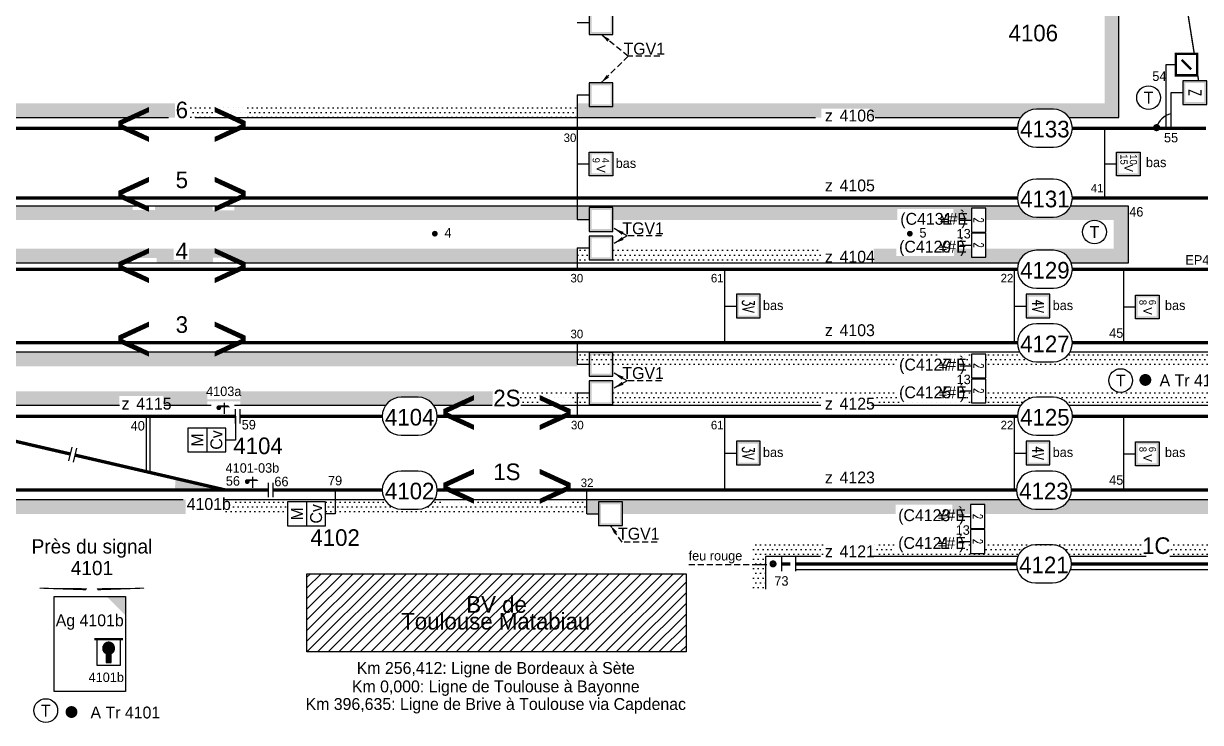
# Model space of a CAD drawing. Header units: metres. Extents: x 0 to 4410, y 0 to 594.
# Drawn here: x 2372.8 to 2620.6, y 202.6 to 349.7 of the extents above; entities that cross this region are included whole.
import ezdxf
from ezdxf.enums import TextEntityAlignment as Align

# ---------------------------------------------------------------- set-up
doc = ezdxf.new("R2010")
doc.units = ezdxf.units.M
for name, pattern in [('AXES', [36, 18, -6, 6, -6]), ('CACHE', [9.524999999999999, 6.35, -3.175]), ('CONTINU', [5000, 5000, 0])]:
    doc.linetypes.add(name, pattern=pattern)
for name, color, linetype in [('HACHURES', 7, 'Continuous'), ('PRI ES', 7, 'Continuous'), ('PT', 7, 'Continuous'), ('voies', 7, 'Continuous')]:
    doc.layers.add(name, color=color, linetype=linetype)
doc.layers.add('Pk invisible', color=250, linetype='Continuous', plot=False)
doc.styles.add('es_norme', font='es_isocp.shx')
doc.styles.add('ISO8C1', font='es_isocp.shx')
doc.styles.add('SIMPLEX', font='simplex', dxfattribs={"width": 0.7})
pattern_1 = [(0, (-630, 0), (0.5, 1), [0, -1])]

# ---------------------------------------------------------------- blocks, each defined once
blk = doc.blocks.new('PTEAG')
blk.add_line((0, 1.5), (0, -1.5))
blk = doc.blocks.new('HM')
at = {"const_width": 0.6}
blk.add_lwpolyline([(-0.3000000000001819, 0, 1), (0.3000000000001819, 0, 1)], format="xyb", close=True, dxfattribs=at)
at = {"color": 7, "linetype": 'Continuous', "style": 'es_norme', "flags": 1}
blk.add_attdef('KI', (2.006654581030034, 1.769406652388057), '', height=2, dxfattribs=at)
at = {"linetype": 'Continuous', "style": 'es_norme'}
blk.add_attdef('HM', (2.022979787304394, -0.8097073877160028), '', height=2, dxfattribs=at)
blk = doc.blocks.new('TEL')
blk.add_circle((0, 0), 2.5)
at = {"linetype": 'Continuous', "style": 'ISO8C1'}
blk.add_attdef('TEXTEG', text='', height=2.5, dxfattribs=at).set_placement((-4, -1), align=Align.RIGHT)
at = {"style": 'ISO8C1'}
blk.add_attdef('OO', text='', height=2.5, dxfattribs=at).set_placement((0, 0), align=Align.MIDDLE)
at = {"linetype": 'Continuous', "style": 'ISO8C1'}
blk.add_attdef('TEXTED', (4, -1), '', height=2.5, dxfattribs=at)
blk = doc.blocks.new('nzone')
at = {"style": 'es_norme'}
blk.add_text('z', height=2.5, dxfattribs=at).set_placement((-1.782768162918515, 1.405600679660125))
blk.add_attdef('ZONE', (1.305260423668528, 1.405600679660125), '', height=2.5, dxfattribs=at)
blk = doc.blocks.new('no_voie')
at = {"layer": 'PT', "linetype": 'Continuous', "style": 'es_norme'}
blk.add_attdef('V', text='', height=3.5, dxfattribs=at).set_placement((0, 2.088101962192042), align=Align.CENTER)
blk.add_attdef('<', text='', height=10, dxfattribs=at).set_placement((-6.25, 0.9999999999990621), align=Align.MIDDLE_RIGHT)
blk.add_attdef('>', text='', height=10, dxfattribs=at).set_placement((6.25, 0.9999999999990621), align=Align.MIDDLE_LEFT)
blk = doc.blocks.new('TCR')
at = {"linetype": 'Continuous'}
for p, q in [((2.5, 7.5), (-2.5, 7.5)), ((-2.5, 7.5), (-2.5, 2.5)), ((2.5, 2.5), (2.5, 7.5)), ((-2.5, 2.5), (0, 2.5)), ((0, 0), (0, 2.5)), ((0, 2.5), (2.5, 2.5))]:
    blk.add_line(p, q, dxfattribs=at)
for points in [[(-2.5, 7.5), (2.5, 7.5), (-2, 7), (2, 7)], [(-2.5, 2.5), (-2.5, 7.5), (-2, 3), (-2, 7)], [(2.5, 7.5), (2.5, 2.5), (2, 7), (2, 3)], [(2.5, 2.5), (-2.5, 2.5), (2, 3), (-2, 3)]]:
    blk.add_solid(points, dxfattribs=at)
at = {"linetype": 'Continuous', "style": 'SIMPLEX', "width": 0.7}
blk.add_attdef('OO', text='', height=2.5, dxfattribs=at).set_placement((0, 5), align=Align.MIDDLE)
blk = doc.blocks.new('FLSIG-DR')
at = {"linetype": 'Continuous'}
blk.add_lwpolyline([(2.124101845155565, -2.124101845155451, 0, 0.8, 0), (1.386595461451634, -1.386595461451236, 0, 0, 0), (0, -5.684341886080801e-14, 0, 0, 0)], format="xyseb", dxfattribs=at)
blk = doc.blocks.new('ID')
at = {"linetype": 'Continuous'}
for p, q in [((-2.5, 5.5), (-2.5, 2.5)), ((2.5, 5.5), (-2.5, 5.5)), ((2.5, 2.5), (2.5, 5.5)), ((-2.5, 2.5), (0, 2.5)), ((0, 2.5), (2.5, 2.5)), ((0, 0), (0, 2.5))]:
    blk.add_line(p, q, dxfattribs=at)
at = {"linetype": 'Continuous', "style": 'SIMPLEX', "width": 0.7}
blk.add_attdef('O', text='', height=2, dxfattribs=at).set_placement((0, 4), align=Align.MIDDLE)
blk = doc.blocks.new('tecs')
at = {"linetype": 'CONTINU'}
blk.add_line((0, 0), (2, 0), dxfattribs=at)
at = {"linetype": 'CONTINU', "const_width": 0.5}
blk.add_lwpolyline([(2, 2.25), (6.5, 2.25), (6.5, -2.25), (2, -2.25)], close=True, dxfattribs=at)
blk.add_lwpolyline([(3.25, 1), (5.25, -1)], dxfattribs=at)
blk = doc.blocks.new('PDI_')
at = {"linetype": 'AXES'}
blk.add_line((0, 2.807308924735025), (0, 0.5), dxfattribs=at)
at = {"const_width": 0.5}
blk.add_lwpolyline([(-1.361884666084961, 1.783108162079088, 1), (-0.8618846660849613, 1.783108162079088, 1)], format="xyb", close=True, dxfattribs=at)
blk.add_solid([(-1.111884666084961, 2.283108162079088), (0.8881153339150387, 2.283108162079088), (-0.6219867175271929, 1.883108162079225), (1.28811533391513, 1.883108162079225)])
at = {"style": 'ISO8C1'}
blk.add_attdef('XX', text='', height=2, dxfattribs=at).set_placement((-0.06640585899242524, 4.248807981376359), align=Align.CENTER)
blk.add_attdef('TYPE', text='', height=2.5, dxfattribs=at).set_placement((-3.461405513273235, 1.110614007873295), align=Align.RIGHT)
blk = doc.blocks.new('cap1c')
at = {"linetype": 'CONTINU'}
for p, q in [((-6, 11), (-6, 5.5)), ((-1, 5.5), (-1, 11)), ((-6, 5.5), (-1, 5.5))]:
    blk.add_line(p, q, dxfattribs=at)
at = {"linetype": 'CONTINU', "const_width": 0.5}
blk.add_lwpolyline([(-0.5, 11), (-6.5, 11)], dxfattribs=at)
blk = doc.blocks.new('CLEP')
for points in [[(-1.10760770533264, 0.6394776068301553), (1.107607705332612, 0.6394776068303827), (-1.278955213660566, 0), (1.278955213660566, 0)], [(-1.278955213660566, 0), (1.278955213660566, 0), (-1.10760770533264, -0.6394776068301553), (1.107607705332612, -0.639477606830269)], [(-0.6394776068302406, 1.107607705332612), (0.6394776068303827, 1.107607705332612), (-1.10760770533264, 0.6394776068301553), (1.107607705332612, 0.6394776068303827)], [(0, 1.278955213660538), (0, 1.278955213660538), (-0.6394776068302406, 1.107607705332612), (0.6394776068303827, 1.107607705332612)], [(-1.10760770533264, -0.6394776068301553), (1.107607705332612, -0.639477606830269), (-0.6394776068302974, -1.107607705332612), (0.6394776068303258, -1.107607705332612)], [(-0.6394776068302974, -1.107607705332612), (0.6394776068303258, -1.107607705332612), (-0.4999999999999716, -1.144980617444844), (0.5, -1.144980617445185)], [(-0.4999999999999716, -1.144980617444844), (0.5, -1.144980617445185), (-0.4999999999999716, -3.003422767332381), (0.5000000000000284, -3.003422767332495)]]:
    blk.add_solid(points)

msp = doc.modelspace()

# ---------------------------------------------------------------- hatches: boundary and pattern name
at = {"linetype": 'Continuous'}
h = msp.add_hatch(dxfattribs=at)
h.set_pattern_fill('ANSI31', color=256, scale=0.5, style=0)
h.set_pattern_definition([(45, (-1034.663315197544, -34.77833530475044), (-1.122532015133644, 1.122532015133644), [])])
h.paths.add_polyline_path([(2512.322775148284, 233.9224748395721), (2432.490716818188, 233.9224748395721), (2432.490716818189, 217.4391121903732), (2512.322775148284, 217.4391121903739)])
h.paths.add_polyline_path([(2453.991735576143, 221.3932157779461), (2490.468287027882, 221.3932157779461), (2490.468287027882, 226.3216201331613), (2453.991735576143, 226.3216201331613)], flags=24)
h.paths.add_polyline_path([(2466.337532757367, 224.9240514933076), (2478.300959209105, 224.9240514933076), (2478.300959209105, 229.8393308485228), (2466.337532757367, 229.8393308485228)], flags=24)
at = {"layer": 'HACHURES'}
h = msp.add_hatch(dxfattribs=at)
h.set_pattern_fill('SABLE', color=256, scale=0.5, style=0)
h.set_pattern_definition(pattern_1)
edge = h.paths.add_edge_path()
edge.add_line((2540.748126878256, 331.8111292828253), (2551.121910013235, 331.8111292828253))
edge.add_line((2551.121910013235, 331.8111292828253), (2551.121910013235, 329.9518779920466))
edge.add_line((2551.121910013235, 329.9518779920466), (2582.737678476076, 329.9518779920466))
edge.add_arc((2586.050827457241, 327.7106631811443), 3.999999999999846, 90, 145.9231965888956, ccw=False)
edge.add_line((2586.050827457241, 331.7106631811442), (2589.630350614544, 331.7106631811442))
edge.add_arc((2589.630350614544, 327.7106631811443), 3.999999999999886, 34.07680341110438, 90, ccw=False)
edge.add_line((2592.943499595708, 329.9518779920466), (2603.429111989225, 329.9518779920466))
edge.add_line((2603.429111989225, 329.9518779920466), (2603.429111989225, 353.9877908010772))
edge.add_arc((2601.973131138971, 353.9784116589449), 1.456011059235103, 0.3690830318698613, 105.9659801378575)
edge.add_line((2601.572631200351, 355.3782573660786), (2588.200383137506, 355.3782573660786))
edge.add_line((2588.200383137506, 355.3782573660786), (2588.200383137506, 352.7470740146176))
edge.add_line((2588.200383137506, 352.7470740146176), (2585.406745983199, 352.7470740146176))
edge.add_line((2585.406745983199, 352.7470740146176), (2583.406745983199, 352.7470740146176))
edge.add_line((2583.406745983199, 352.7470740146176), (2583.406745983199, 352.3782573660786))
edge.add_line((2583.406745983199, 352.3782573660786), (2600.429111989225, 352.3782573660786))
edge.add_line((2600.429111989225, 352.3782573660786), (2600.429111989225, 332.9518779920466))
edge.add_line((2600.429111989225, 332.9518779920466), (2496.89843311982, 332.9518779920466))
edge.add_line((2496.89843311982, 332.9518779920466), (2496.89843311982, 332.2509965396378))
edge.add_line((2496.89843311982, 332.2509965396378), (2491.89843311982, 332.2509965396378))
edge.add_line((2491.89843311982, 332.2509965396378), (2491.89843311982, 332.9518779920466))
edge.add_line((2491.89843311982, 332.9518779920466), (2489.39843311982, 332.9518779920466))
edge.add_line((2489.39843311982, 332.9518779920466), (2489.39843311982, 329.9518779920466))
edge.add_line((2489.39843311982, 329.9518779920466), (2540.748126878256, 329.9518779920466))
edge.add_line((2540.748126878256, 329.9518779920466), (2540.748126878256, 331.8111292828253))
h = msp.add_hatch(dxfattribs=at)
h.set_pattern_fill('SABLE', color=256, scale=0.5, style=0)
h.set_pattern_definition(pattern_1)
h.paths.add_polyline_path([(2404.688917878702, 332.9518779920466), (2291.398256980061, 332.9518779920466), (2291.398256980061, 329.9518779920466), (2404.688917878702, 329.9518779920466)])
h = msp.add_hatch(dxfattribs=at)
h.set_pattern_fill('SABLE', color=256, scale=0.5, style=0)
h.set_pattern_definition(pattern_1)
h.paths.add_polyline_path([(2489.39843311982, 332.9518779920466), (2407.598106524463, 332.9518779920466), (2407.598106524463, 329.9518779920466), (2489.39843311982, 329.9518779920466)])
h = msp.add_hatch(dxfattribs=at)
h.set_pattern_fill('SABLE', color=256, scale=0.5, style=0)
h.set_pattern_definition(pattern_1)
h.paths.add_polyline_path([(2489.39843311982, 311.367457285601), (2417.171059947352, 311.367457285601), (2417.171059947352, 310.4207088011008), (2412.652009335288, 310.4207088011008), (2412.652009335288, 311.367457285601), (2400.463031745205, 311.367457285601), (2400.463031745205, 310.5035813252971), (2395.778157759289, 310.5035813252971), (2395.778157759289, 311.367457285601), (2291.398256980061, 311.367457285601), (2291.398256980061, 308.367457285601), (2489.39843311982, 308.367457285601)])
h = msp.add_hatch(dxfattribs=at)
h.set_pattern_fill('SABLE', color=256, scale=0.5, style=0)
h.set_pattern_definition(pattern_1)
h.paths.add_polyline_path([(2605.343987043756, 311.367457285601), (2593.282035744132, 311.367457285601, -0.2957969482415124), (2589.630350614544, 309.0000000000012), (2586.050827457241, 309.0000000000012, -0.2957969482415124), (2582.399142327652, 311.367457285601), (2489.39843311982, 311.367457285601), (2489.39843311982, 308.4894391014662), (2491.89843311982, 308.4894391014662), (2491.89843311982, 310.9894391014662), (2496.89843311982, 310.9894391014662), (2496.89843311982, 308.367457285601), (2556.766835933464, 308.367457285601), (2556.766835933464, 310.7103320080569), (2568.551884165478, 310.7103320080569), (2568.551884165478, 308.367457285601), (2572.411238077105, 308.367457285601), (2572.411238077105, 310.8420078697575), (2575.411238077105, 310.8420078697575), (2575.411238077105, 308.367457285601), (2602.343987043756, 308.367457285601), (2602.343987043756, 302.3274133723292), (2575.411238077105, 302.3274133723292), (2575.411238077105, 300.5833108218633), (2572.411238077105, 300.5833108218633), (2572.411238077105, 302.3274133723292), (2568.727927100004, 302.3274133723292), (2568.727927100004, 300.806717024383), (2556.602846212842, 300.806717024383), (2556.602846212842, 302.3274133723292), (2551.812769428889, 302.3274133723292), (2551.812769428889, 299.3274133723292), (2582.281643690834, 299.3274133723292, -0.3182692657694368), (2586.054967655055, 302.0000000000012), (2589.634490812358, 302.0000000000012, -0.3182692657694366), (2593.407814776579, 299.3274133723292), (2605.343987043756, 299.3274133723292)])
h = msp.add_hatch(dxfattribs=at)
h.set_pattern_fill('SABLE', color=256, scale=0.5, style=0)
h.set_pattern_definition(pattern_1)
h.paths.add_polyline_path([(2404.441961461556, 302.3274133723292), (2291.398256980061, 302.3274133723292), (2291.398256980061, 299.3274133723292), (2395.550528047197, 299.3274133723292), (2395.550528047197, 300.3500212287645), (2400.818833818141, 300.3500212287645), (2400.818833818141, 299.3274133723292), (2412.690699418463, 299.3274133723292), (2412.690699418463, 300.4855510217603), (2417.460740484779, 300.4855510217603), (2417.460740484779, 299.3274133723292), (2489.398433119821, 299.3274133723292), (2489.398433119821, 302.3274133723292), (2407.621430593561, 302.3274133723292), (2407.621430593561, 299.9250931426586), (2404.441961461556, 299.9250931426586)])
h = msp.add_hatch(dxfattribs=at)
h.set_pattern_fill('SABLE', color=256, scale=0.5, style=0)
h.set_pattern_definition(pattern_1)
h.paths.add_polyline_path([(2540.692151557292, 302.3274133723292), (2496.898433119821, 302.3274133723292), (2496.898433119821, 300.0000000000012), (2491.898433119821, 300.0000000000012), (2491.898433119821, 302.3274133723292), (2489.398433119821, 302.3274133723292), (2489.398433119821, 299.3274133723292), (2540.692151557292, 299.3274133723292)])
h = msp.add_hatch(dxfattribs=at)
h.set_pattern_fill('SABLE', color=256, scale=0.5, style=0)
h.set_pattern_definition(pattern_1)
h.paths.add_polyline_path([(2489.39843311982, 280.5985653447809), (2291.398256980061, 280.5985653447809), (2291.398256980061, 277.5985653447809), (2321.206268008937, 277.5985653447809), (2321.206268008937, 279.9600065686873), (2329.672795072262, 279.9600065686873), (2329.672795072262, 277.5985653447809), (2489.39843311982, 277.5985653447809)])
h.paths.add_polyline_path([(2394.390042996386, 279.524056109822), (2400.890042996386, 279.524056109822), (2400.890042996386, 285.524056109822), (2394.390042996386, 285.524056109822)], flags=9)
h.paths.add_polyline_path([(2412.390042996386, 279.524056109822), (2418.890042996386, 279.524056109822), (2418.890042996386, 285.524056109822), (2412.390042996386, 285.524056109822)], flags=9)
h = msp.add_hatch(dxfattribs=at)
h.set_pattern_fill('SABLE', color=256, scale=0.5, style=0)
h.set_pattern_definition(pattern_1)
h.paths.add_polyline_path([(2556.790954585629, 279.7407210532147), (2568.692562041357, 279.7407210532147), (2568.692562041357, 277.5985653447809), (2572.411238077105, 277.5985653447809), (2572.411238077105, 280.5985653447809), (2489.39843311982, 280.5985653447809), (2489.39843311982, 277.5985653447809), (2556.790954585629, 277.5985653447809)])
h = msp.add_hatch(dxfattribs=at)
h.set_pattern_fill('SABLE', color=256, scale=0.5, style=0)
h.set_pattern_definition(pattern_1)
h.paths.add_polyline_path([(2629.30196331728, 280.5985653447809), (2593.136414691787, 280.5985653447809, -0.2736858568864582), (2589.630350614544, 278.5240561098229), (2586.050827457241, 278.5240561098229, -0.2736858568864585), (2582.544763379997, 280.5985653447809), (2575.411238077105, 280.5985653447809), (2575.411238077105, 277.5985653447809), (2629.780013129002, 277.5985653447809)])
h = msp.add_hatch(dxfattribs=at)
h.set_pattern_fill('SABLE', color=256, scale=0.5, style=0)
h.set_pattern_definition(pattern_1)
edge = h.paths.add_edge_path()
edge.add_line((2348.149076206801, 271.3856763085378), (2356.048540148264, 271.3856763085378))
edge.add_line((2356.048540148264, 271.3856763085378), (2356.048540148264, 269.307471835826))
edge.add_line((2356.048540148264, 269.307471835826), (2392.998256497725, 269.307471835826))
edge.add_line((2392.998256497725, 269.307471835826), (2392.998256497725, 271.3062433204941))
edge.add_line((2392.998256497725, 271.3062433204941), (2402.231529164694, 271.3062433204941))
edge.add_line((2402.231529164694, 271.3062433204941), (2402.231529164694, 269.307471835826))
edge.add_line((2402.231529164694, 269.307471835826), (2411.50222524442, 269.307471835826))
edge.add_line((2411.50222524442, 269.307471835826), (2411.50222524442, 270.2076598616222))
edge.add_line((2411.50222524442, 270.2076598616222), (2418.453170772698, 270.2076598616222))
edge.add_line((2418.453170772698, 270.2076598616222), (2418.453170772698, 269.307471835826))
edge.add_line((2418.453170772698, 269.307471835826), (2449.008084148646, 269.307471835826))
edge.add_arc((2452.320248028777, 267.0648014563102), 4.000000000000468, 90.00000000000648, 145.8980210421014, ccw=False)
edge.add_line((2452.320248028777, 271.0648014563106), (2455.89977118608, 271.0648014563106))
edge.add_arc((2455.899771186079, 267.0648014563102), 4.000000000000398, 34.10197895789872, 89.99999999999352, ccw=False)
edge.add_line((2459.211935066211, 269.307471835826), (2471.582213583428, 269.307471835826))
edge.add_line((2471.582213583428, 269.307471835826), (2471.582213583428, 272.307471835826))
edge.add_line((2471.582213583428, 272.307471835826), (2418.485716214391, 272.307471835826))
edge.add_line((2418.485716214391, 272.307471835826), (2418.485716214391, 270.6296951960067))
edge.add_line((2418.485716214391, 270.6296951960067), (2411.491574396379, 270.6296951960067))
edge.add_line((2411.491574396379, 270.6296951960067), (2411.491574396379, 272.307471835826))
edge.add_line((2411.491574396379, 272.307471835826), (2351.406745983219, 272.307471835826))
edge.add_line((2351.406745983219, 272.307471835826), (2351.406745983219, 272.0648014563106))
edge.add_line((2351.406745983219, 272.0648014563106), (2330.406745983219, 272.0648014563106))
edge.add_line((2330.406745983219, 272.0648014563106), (2330.406745983219, 272.307471835826))
edge.add_line((2330.406745983219, 272.307471835826), (2325.406745983219, 272.307471835826))
edge.add_line((2325.406745983219, 272.307471835826), (2325.406745983219, 269.307471835826))
edge.add_line((2325.406745983219, 269.307471835826), (2348.149076206801, 269.307471835826))
edge.add_line((2348.149076206801, 269.307471835826), (2348.149076206801, 271.3856763085378))
h.paths.add_polyline_path([(2343.417682693091, 269.0218196961887), (2346.441946761804, 269.0218196961887), (2346.441946761804, 269.9457246397184), (2343.417682693091, 269.9457246397184)])
h = msp.add_hatch(dxfattribs=at)
h.set_pattern_fill('SABLE', color=256, scale=0.5, style=0)
h.set_pattern_definition(pattern_1)
h.paths.add_polyline_path([(2489.398433119821, 272.307471835826), (2477.347769437545, 272.307471835826), (2477.347769437545, 269.307471835826), (2489.398433119821, 269.307471835826)])
h = msp.add_hatch(dxfattribs=at)
h.set_pattern_fill('SABLE', color=256, scale=0.5, style=0)
h.set_pattern_definition(pattern_1)
h.paths.add_polyline_path([(2540.706975615532, 271.35284985823), (2550.791290111338, 271.35284985823), (2550.791290111338, 269.307471835826), (2572.411238077105, 269.307471835826), (2572.411238077105, 272.307471835826), (2568.725531126449, 272.307471835826), (2568.725531126449, 270.1332078924424), (2556.745174376629, 270.1332078924424), (2556.745174376629, 272.307471835826), (2496.898433119821, 272.307471835826), (2496.898433119821, 269.5240561098229), (2491.898433119821, 269.5240561098229), (2491.898433119821, 272.0240561098229), (2489.398433119821, 272.0240561098229), (2489.398433119821, 269.307471835826), (2540.706975615532, 269.307471835826)])
h = msp.add_hatch(dxfattribs=at)
h.set_pattern_fill('SABLE', color=256, scale=0.5, style=0)
h.set_pattern_definition(pattern_1)
h.paths.add_polyline_path([(2630.623148547588, 272.307471835826), (2604.843052673293, 272.307471835826, -0.2176059079320507), (2602.76537640852, 272.307471835826), (2575.411238077105, 272.307471835826), (2575.411238077105, 269.307471835826), (2582.743348233266, 269.307471835826, -0.2488554269558884), (2586.055512113397, 271.0648014563106), (2589.6350352707, 271.0648014563106, -0.2488554269558885), (2592.947199150831, 269.307471835826), (2631.10119835931, 269.307471835826)])
h = msp.add_hatch(dxfattribs=at)
h.set_pattern_fill('SABLE', color=256, scale=0.5, style=0)
h.set_pattern_definition(pattern_1)
edge = h.paths.add_edge_path()
edge.add_line((2406.937774135207, 249.5045874261379), (2348.318516901525, 249.5045874261426))
edge.add_line((2348.318516901525, 249.5045874261426), (2348.318516901525, 248.5603381445253))
edge.add_line((2348.318516901525, 248.5603381445253), (2344.234633647589, 248.5603381445253))
edge.add_line((2344.234633647589, 248.5603381445253), (2344.234633647589, 249.5045874261429))
edge.add_line((2344.234633647589, 249.5045874261429), (2310.767898561948, 249.5045874261455))
edge.add_arc((2307.314678033436, 251.523316724854), 4.00000000000029, 270, 329.68973336079864, ccw=False)
edge.add_line((2307.314678033436, 247.5233167248537), (2303.735154876131, 247.5233167248537))
edge.add_arc((2303.735154876131, 251.5233167248534), 3.999999999999716, 210.3102666391845, 270.0000000000065, ccw=False)
edge.add_line((2300.281934347619, 249.5045874261463), (2290.398256980061, 249.5045874261471))
edge.add_line((2290.398256980061, 249.5045874261471), (2290.398256980061, 246.5045874261471))
edge.add_line((2290.398256980061, 246.5045874261471), (2342.850334006687, 246.5045874261429))
edge.add_line((2342.850334006687, 246.5045874261429), (2342.850334006687, 248.1682142458048))
edge.add_line((2342.850334006687, 248.1682142458048), (2349.764291222453, 248.1682142458048))
edge.add_line((2349.764291222453, 248.1682142458048), (2349.764291222453, 246.5045874261424))
edge.add_line((2349.764291222453, 246.5045874261424), (2406.937774135207, 246.5045874261379))
edge.add_line((2406.937774135207, 246.5045874261379), (2406.937774135207, 249.5045874261379))
h.paths.add_polyline_path([(2338.375219191058, 248.28095354926), (2341.445534151689, 248.28095354926), (2341.445534151689, 249.7062488248505), (2338.375219191058, 249.7062488248505)])
h = msp.add_hatch(dxfattribs=at)
h.set_pattern_fill('SABLE', color=256, scale=0.5, style=0)
h.set_pattern_definition(pattern_1)
h.paths.add_polyline_path([(2428.406745983219, 249.0233167248545), (2436.406745983219, 249.0233167248542), (2436.406745983219, 246.5233167248542), (2438.406745983219, 246.5233167248541), (2438.406745983219, 249.5045874261355), (2415.099032993498, 249.5045874261372), (2415.099032993498, 246.5045874261372), (2428.406745983219, 246.5045874261362)])
h = msp.add_hatch(dxfattribs=at)
h.set_pattern_fill('SABLE', color=256, scale=0.5, style=0)
h.set_pattern_definition(pattern_1)
h.paths.add_polyline_path([(2491.398252277857, 249.5045874261313), (2459.353113711601, 249.5045874261338, -0.2664987260868499), (2455.899893183095, 247.5233167248537), (2452.320370025792, 247.5233167248537, -0.2664987260869137), (2448.867149497286, 249.5045874261346), (2438.406745983219, 249.5045874261355), (2438.406745983219, 246.5045874261354), (2491.398252277857, 246.5045874261313)])
h = msp.add_hatch(dxfattribs=at)
h.set_pattern_fill('SABLE', color=256, scale=0.5, style=0)
h.set_pattern_definition(pattern_1)
h.paths.add_polyline_path([(2556.431214095961, 248.4555434263511), (2568.39306654026, 248.4555434263511), (2568.39306654026, 246.5045874261252), (2572.214644273691, 246.5045874261249), (2572.214644273691, 248.453367038502), (2575.214644273691, 248.453367038502), (2575.214644273691, 246.5045874261247), (2630.398249926755, 246.5045874261203), (2630.398249926755, 249.5045874261203), (2592.886977339628, 249.5045874261233, -0.2664987260860345), (2589.433756811129, 247.5233167248537), (2585.854233653826, 247.5233167248537, -0.266498726086098), (2582.401013125327, 249.5045874261241), (2491.398252277857, 249.5045874261313), (2491.398252277857, 246.547627062909), (2493.898252277857, 246.547627062909), (2493.898252277857, 249.047627062909), (2498.898252277857, 249.047627062909), (2498.898252277857, 246.5045874261307), (2556.431214095961, 246.5045874261261)])
h = msp.add_hatch(dxfattribs=at)
h.set_pattern_fill('SABLE', color=256, scale=0.5, style=0)
h.set_pattern_definition(pattern_1)
h.paths.add_polyline_path([(2541.094081000047, 240.549438331639), (2526.052156705739, 240.5494383316383), (2526.052156705738, 235.8608088622753), (2527.961809530294, 235.8608088622753), (2529.052156705738, 235.8608088622753), (2529.052156705738, 237.5494383316384), (2541.094081000047, 237.549438331639)])
h = msp.add_hatch(dxfattribs=at)
h.set_pattern_fill('SABLE', color=256, scale=0.5, style=0)
h.set_pattern_definition(pattern_1)
h.paths.add_polyline_path([(2609.08417676723, 240.5494383316418), (2575.214644273691, 240.5494383316404), (2575.214644273691, 238.1946699906078), (2572.214644273691, 238.1946699906078), (2572.214644273691, 240.5494383316403), (2567.963932306007, 240.5494383316401), (2567.963932306007, 238.6447607884675), (2556.389115987242, 238.6447607884675), (2556.389115987242, 240.5494383316396), (2550.377826320826, 240.5494383316394), (2550.377826320826, 237.5494383316394), (2582.170683587598, 237.5494383316407, -0.3006179692341424), (2585.850705666055, 239.9818167248544), (2589.430228823358, 239.9818167248544, -0.3006179692341082), (2593.110250901816, 237.5494383316411), (2609.08417676723, 237.5494383316418)])
h = msp.add_hatch(dxfattribs=at)
h.set_pattern_fill('SABLE', color=256, scale=0.5, style=0)
h.set_pattern_definition(pattern_1)
h.paths.add_polyline_path([(2635.683789193366, 240.5494383316429), (2613.54286031429, 240.549438331642), (2613.54286031429, 237.549438331642), (2636.161839005088, 237.549438331643)])
h = msp.add_hatch(dxfattribs=at)
h.set_pattern_fill('SABLE', color=256, scale=0.5, style=0)
h.set_pattern_definition(pattern_1)
h.paths.add_polyline_path([(2529.052156705738, 235.8608088622753), (2526.636393813058, 235.8608088622753), (2526.052156705738, 235.8608088622753), (2526.052156705737, 230.6746075739873), (2529.052156705737, 230.6746075739869)])

# ---------------------------------------------------------------- linework, layer by layer
at = {"linetype": 'Continuous'}
for p, q in [((2613.398430768719, 327.7106631811451), (2613.398261682264, 341.0877873174325)), ((2489.39843311982, 334.7509965396378), (2489.39843311982, 308.4894391014662)), ((2614.406745983191, 327.7106631811442), (2614.406745983191, 335.2106631811442)), ((2600.398249926755, 327.7106631811442), (2600.398249926755, 313.0000000000012)), ((2489.398433119821, 302.5000000000012), (2489.398433119821, 298.0000000000012)), ((2520.398433119821, 298.0000000000012), (2520.39843311982, 282.5240561098229)), ((2581.398433119821, 298.0000000000012), (2581.39843311982, 282.5240561098229)), ((2604.398249926755, 298.0000000000012), (2604.398249926755, 282.5240561098229)), ((2489.39843311982, 282.5240561098229), (2489.39843311982, 278.0134952112879)), ((2520.398433119821, 267.0648014563106), (2520.39843311982, 251.5888575661323)), ((2581.398433119821, 267.0648014563106), (2581.39843311982, 251.5888575661323)), ((2604.398249926755, 267.0648014563106), (2604.398249926755, 251.5888575661323)), ((2411.406745983214, 264.5648014563106), (2411.406745983214, 259.5648014563106)), ((2432.406745983219, 249.0233167248543), (2432.406745983219, 244.0233167248543)), ((2635.854957313283, 249.5045874261199), (2592.886977339628, 249.5045874261233)), ((2540.568810698396, 237.5494383316384), (2529.052156705738, 237.5494383316384)), ((2582.170683587596, 237.5494383316384), (2550.87577182065, 237.5494383316384)), ((2609.141028771774, 237.5494383316418), (2593.110250901816, 237.5494383316411)), ((2636.161839005088, 237.549438331643), (2614.155562520394, 237.5494383316421)), ((2432.490716818189, 217.4391121903732), (2432.490716818188, 233.9224748395721)), ((2432.490716818188, 233.9224748395721), (2512.322775148284, 233.9224748395721)), ((2512.322775148284, 233.9224748395721), (2512.322775148284, 217.4391121903739)), ((2512.322775148284, 217.4391121903739), (2432.490716818189, 217.4391121903732))]:
    msp.add_line(p, q, dxfattribs=at)
for p, q in [((2398.611238077106, 267.0648014563106), (2398.611238077106, 255.559463505859)), ((2399.411238077105, 267.0648014563106), (2399.411238077105, 255.3738935389168)), ((2529.052156705738, 237.5494383316384), (2529.052156705737, 230.6746075739869)), ((2535.369512227788, 234.8342216453642), (2582.018862045351, 234.8342216453641)), ((2593.262072444062, 234.8342216453642), (2681.369281187549, 234.8342216453642))]:
    msp.add_line(p, q)
at = {"linetype": 'Continuous', "ltscale": 0.8}
msp.add_line((2582.401013125327, 249.5045874261241), (2459.353113711601, 249.5045874261338), dxfattribs=at)
at = {"linetype": 'CACHE', "ltscale": 0.2}
msp.add_line((2512.881984247533, 235.8608088622753), (2527.961809530294, 235.8608088622753), dxfattribs=at)
at = {"linetype": 'CONTINU'}
for p, q in [((2379.248348401424, 209.1536118654265), (2379.248348401424, 229.1536118654265)), ((2379.248348401424, 229.1536118654265), (2394.248348401424, 229.1536118654265)), ((2394.248348401424, 229.1536118654265), (2394.248348401424, 209.1536118654265)), ((2390.229762061926, 217.0857612454054), (2390.229762061926, 215.2314051691445)), ((2391.229762061926, 215.2314051691445), (2391.229762061926, 217.0857612454054)), ((2390.229762061926, 215.2314051691445), (2391.229762061926, 215.2314051691445)), ((2394.248348401424, 209.1536118654265), (2379.248348401424, 209.1536118654265))]:
    msp.add_line(p, q, dxfattribs=at)
at = {"linetype": 'Continuous', "const_width": 0.3}
for points in [[(2612.411238077106, 386.596255288455), (2619.304472233413, 343.3377873174325)], [(2619.898261682264, 339.6114636104228), (2620.201154111376, 337.7106631811442)]]:
    msp.add_lwpolyline(points, dxfattribs=at)
at = {"linetype": 'Continuous'}
for points in [[(2592.943499595708, 329.9518779920466), (2603.429111989225, 329.9518779920466), (2603.429111989225, 355.3782573660786)], [(2253.36781687559, 329.9518779920466), (2403.338570342935, 329.9518779920466)], [(2408.960328311844, 329.9518779920466), (2539.52146304842, 329.9518779920466)], [(2552.090174642697, 329.9518779920466), (2582.48165333406, 329.9518779920466)], [(2593.199524737724, 329.9518779920466), (2594.21819506954, 329.9518779920466)], [(2198.126807909586, 311.367457285601), (2582.399142327652, 311.367457285601)], [(2593.282035744132, 311.367457285601), (2605.343987043756, 311.367457285601), (2605.343987043756, 299.3274133723292), (2593.407814776579, 299.3274133723292)], [(2582.281643690834, 299.3274133723292), (2198.328013211361, 299.3274133723292)], [(2220.810101626071, 280.5985653447809), (2582.544763379997, 280.5985653447809)], [(2593.136414691787, 280.5985653447809), (2683.403255790583, 280.5985653447809), (2683.403255790583, 269.307471835826), (2592.947199150831, 269.307471835826)], [(2489.398433119821, 272.0240561098229), (2489.39843311982, 267.0648014563106)], [(2392.998256497725, 269.307471835826), (2356.409347974107, 269.307471835826)], [(2412.306517078472, 269.307471835826), (2402.418137707727, 269.307471835826)], [(2448.923657624194, 269.307471835826), (2417.224897603504, 269.307471835826)], [(2471.485642987674, 269.307471835826), (2459.296361590662, 269.307471835826)], [(2540.706975615532, 269.307471835826), (2477.528733005085, 269.307471835826)], [(2582.743348233266, 269.307471835826), (2551.363487455622, 269.307471835826)], [(2417.406745983214, 267.0648014563106), (2417.406745983214, 262.0648014563106), (2415.406745983214, 262.0648014563106)], [(2438.406745983219, 251.5233167248541), (2438.406745983219, 246.5233167248541), (2436.406745983219, 246.5233167248542)], [(2491.398252277857, 246.547627062909), (2491.398252277857, 251.5233167248537)]]:
    msp.add_lwpolyline(points, dxfattribs=at)
at = {"linetype": 'CACHE'}
for points in [[(2494.39843311982, 347.4287128834779, 0, 0.6999999999999998, 0), (2495.979086425022, 346.1902466334739, 0.6999999999999998, 0.6999999999999998, 0)], [(2494.39843311982, 337.2509965396378, 0, 0.7, 0), (2495.833856250504, 338.6530916417663, 0.7, 0.7, 0)], [(2497.134241642214, 306.6005369558109, 0, 0.7, 0), (2498.968300029515, 305.5576791980587, 0.7, 0.7, 0)], [(2497.134241642214, 303.4497272046777, 0, 0.7, 0), (2498.968300029515, 304.492584962429, 0.7, 0.7, 0)], [(2497.134241642214, 276.1245930656326, 0, 0.7, 0), (2498.968300029515, 275.0817353078804, 0.7, 0.7, 0)], [(2497.134241642214, 272.9737833144994, 0, 0.7, 0), (2498.968300029515, 274.0166410722507, 0.7, 0.7, 0)], [(2496.398252277857, 244.047627062909, 0, 0.7, 0), (2497.474376631685, 242.5140657965542, 0.7, 0.7, 0)]]:
    msp.add_lwpolyline(points, format="xyseb", dxfattribs=at)
at = {"linetype": 'CACHE', "ltscale": 0.2}
for points in [[(2506.810970454567, 342.842797216121), (2500.115770665406, 342.8355874512129), (2494.39843311982, 347.4287128834779)], [(2500.115770665406, 342.8447988878364), (2500.115770665406, 342.8355874512129), (2494.39843311982, 337.2509965396378)], [(2507.10008249335, 305.0159206436204), (2499.904882704189, 305.0251320802438), (2497.134241642214, 306.6005369558109)], [(2499.904882704189, 305.0343435168673), (2499.904882704189, 305.0251320802438), (2497.134241642214, 303.4497272046777)], [(2507.10008249335, 274.5399767534421), (2499.904882704189, 274.5491881900655), (2497.134241642214, 276.1245930656326)], [(2499.904882704189, 274.558399626689), (2499.904882704189, 274.5491881900655), (2497.134241642214, 272.9737833144994)], [(2506.22858473407, 240.5625438193131), (2498.837326858266, 240.5717552559366), (2496.398252277857, 244.047627062909)]]:
    msp.add_lwpolyline(points, dxfattribs=at)
at = {"linetype": 'Continuous'}
for points, format in [([(2586.050827457241, 323.7106631811442), (2589.630350614544, 323.7106631811442, 0.9999999999999999), (2589.630350614544, 331.7106631811442), (2586.050827457241, 331.7106631811442, 0.9999999999999999), (2586.050827457241, 323.7106631811442, 0.9999999999999999)], "xyb"), ([(2586.050827457241, 309.0000000000012), (2589.630350614544, 309.0000000000012, 0.9999999999999999), (2589.630350614544, 317.0000000000012), (2586.050827457241, 317.0000000000012, 0.9999999999999999), (2586.050827457241, 309.0000000000012, 0.9999999999999999)], "xyb"), ([(2586.054967655055, 294.0000000000012), (2589.634490812358, 294.0000000000012, 0.9999999999999999), (2589.634490812358, 302.0000000000012), (2586.054967655055, 302.0000000000012, 0.9999999999999999), (2586.054967655055, 294.0000000000012, 0.9999999999999999)], "xyb"), ([(2586.050827457241, 278.5240561098229), (2589.630350614544, 278.5240561098229, 0.9999999999999999), (2589.630350614544, 286.5240561098229), (2586.050827457241, 286.5240561098229, 0.9999999999999999), (2586.050827457241, 278.5240561098229, 0.9999999999999999)], "xyb"), ([(2452.320248028777, 263.0648014563106), (2455.89977118608, 263.0648014563106, 0.9999999999999999), (2455.89977118608, 271.0648014563106), (2452.320248028777, 271.0648014563106, 0.9999999999999999), (2452.320248028777, 263.0648014563106, 0.9999999999999999)], "xyb"), ([(2586.055512113397, 263.0648014563106), (2589.6350352707, 263.0648014563106, 0.9999999999999999), (2589.6350352707, 271.0648014563106), (2586.055512113397, 271.0648014563106, 0.9999999999999999), (2586.055512113397, 263.0648014563106, 0.9999999999999999)], "xyb"), ([(2452.320370025792, 247.5233167248537), (2455.899893183095, 247.5233167248537, 0.9999999999999999), (2455.899893183095, 255.5233167248537), (2452.320370025792, 255.5233167248537, 0.9999999999999999), (2452.320370025792, 247.5233167248537, 0.9999999999999999)], "xyb"), ([(2585.854233653826, 247.5233167248537), (2589.433756811129, 247.5233167248537, 0.9999999999999999), (2589.433756811129, 255.5233167248537), (2585.854233653826, 255.5233167248537, 0.9999999999999999), (2585.854233653826, 247.5233167248537, 0.9999999999999999)], "xyb"), ([(2585.850705666055, 231.9818167248544), (2589.430228823358, 231.9818167248544, 0.9999999999999999), (2589.430228823358, 239.9818167248544), (2585.850705666055, 239.9818167248544, 0.9999999999999999), (2585.850705666055, 231.9818167248544, 0.9999999999999999)], "xyb"), ([(2375.096986318116, 228.9591692252901, 0, 0, 0), (2376.196986318116, 230.8644251136159, 0.2, 0.44, 0), (2386.096986318116, 230.6444251136157, 0, 0, 0), (2387.196986318116, 232.5496810019416, 0, 0, 0), (2388.296986318116, 230.6444251136157, 0.44, 0.2, 0), (2398.196986318116, 230.8644251136159, 0, 0, 0), (2399.296986318116, 228.9591692252901, 0, 0, 0)], "xyseb")]:
    msp.add_lwpolyline(points, format=format, dxfattribs=at)
at = {"const_width": 0.7}
for points in [[(2198.475122779997, 327.7106631811442), (2582.050827457241, 327.7106631811442)], [(2593.630350614544, 327.7106631811442), (2621.794653483782, 327.7106631811442)], [(2198.475122779997, 313.0000000000012), (2582.050827457241, 313.0000000000012)], [(2593.630350614544, 313.0000000000012), (2624.138796738465, 313.0000000000012)], [(2198.55468924714, 298.0000000000012), (2582.054967655055, 298.0000000000012)], [(2593.626210416731, 298.0000000000012), (2626.529045797075, 298.0000000000012)], [(2198.554689247141, 282.5240561098229), (2582.050827457241, 282.5240561098229)], [(2593.630350614544, 282.5240561098229), (2628.995136484713, 282.5240561098229)], [(2341.398437822025, 267.0648014563106), (2417.406745983214, 267.0648014563106)], [(2348.398261682264, 267.0648014563106), (2382.671836271275, 259.1146188269443)], [(2418.406745983214, 267.0648014563106), (2448.322362645668, 267.0648014563106)], [(2459.89765656919, 267.0648014563106), (2529.839897763703, 267.0648014563106)], [(2529.691569342921, 267.0648014563106), (2582.055512113397, 267.0648014563106)], [(2593.6350352707, 267.0648014563106), (2631.458567743538, 267.0648014563106)], [(2383.660089522226, 258.8853811730563), (2415.398261682264, 251.5233167248537)], [(2342.398437822025, 251.5233167248537), (2424.398435470922, 251.5233167248546)], [(2425.398435470922, 251.5233167248546), (2448.320370025791, 251.5233167248537)], [(2459.899649189065, 251.5233167248537), (2529.87295571709, 251.5233167248537)], [(2529.864157543886, 251.5233167248537), (2581.854233653826, 251.5233167248537)], [(2593.426700835588, 251.5233167248537), (2633.935102360121, 251.5233167248537)], [(2532.398252277857, 235.9818167248544), (2534.263818551687, 235.9818167248544)], [(2535.36951222779, 235.9818167248544), (2581.850705666055, 235.9818167248544)], [(2593.429577539386, 235.9843352865058), (2636.411238077105, 235.9843352865058)]]:
    msp.add_lwpolyline(points, dxfattribs=at)
at = {"linetype": 'Continuous', "const_width": 0.75}
msp.add_lwpolyline([(2610.993970258267, 327.8231016732, 1), (2611.743970258267, 327.8231016732, 1)], format="xyb", close=True, dxfattribs=at)
for points, const_width in [([(2608.372133274183, 274.7117556594497, 1), (2609.622133274183, 274.7117556594497, 1)], 1.25), ([(2531.014982837999, 235.9818167248553, -1), (2530.214982837998, 235.9818167248553, -1)], 0.6999999999999998), ([(2382.282555652906, 204.8014171452363, 1), (2383.532555652906, 204.8014171452363, 1)], 1.25)]:
    msp.add_lwpolyline(points, format="xyb", close=True, dxfattribs=dict(const_width=const_width))
at = {"linetype": 'Continuous'}
for points in [[(2415.406745983214, 264.5648014563106), (2407.406745983214, 264.5648014563106), (2407.406745983214, 259.5648014563106), (2415.406745983214, 259.5648014563106)], [(2436.406745983219, 249.0233167248542), (2428.406745983219, 249.0233167248545), (2428.406745983219, 244.0233167248545), (2436.406745983219, 244.0233167248542)]]:
    msp.add_lwpolyline(points, close=True, dxfattribs=at)
at = {"linetype": 'Continuous', "ltscale": 0.8}
for points in [[(2406.422889011595, 249.504587426138), (2348.400216314856, 249.5045874261426)], [(2448.867149497286, 249.5045874261346), (2415.177936903469, 249.5045874261372)]]:
    msp.add_lwpolyline(points, dxfattribs=at)
msp.add_lwpolyline([(2526.636393813058, 235.8608088622753), (2529.287225247529, 235.8608088622753)])
at = {"linetype": 'Continuous'}
msp.add_arc((2615.265140644246, 326.796031262232), 4.02927007107527, 102.4215962993011, 165.2322009755235, dxfattribs=at)
at = {"linetype": 'CONTINU'}
msp.add_arc((2390.729762061926, 218.2314051691445), 1.25, 293.5781784781791, 246.4218215218209, dxfattribs=at)
msp.add_solid([(2414.685834007727, 251.5233167248537), (2404.803301498204, 253.980949738749), (2404.686247161483, 251.432416205563)])
at = {"linetype": 'Continuous'}
msp.add_solid([(2394.248348401424, 229.1536118654265), (2390.248348401424, 229.1536118654265), (2394.248348401424, 225.1536118654265)], dxfattribs=at)
at = {"layer": 'voies', "linetype": 'Continuous'}
for p, q in [((2417.406745983214, 265.5648014563106), (2417.406745983214, 268.5648014563106)), ((2417.406745983214, 265.5648014563106), (2417.406745983214, 268.5648014563106)), ((2418.406745983214, 265.5648014563106), (2418.406745983214, 268.5648014563106)), ((2418.406745983214, 265.5648014563106), (2418.406745983214, 268.5648014563106)), ((2382.347009191285, 257.6501402878451), (2383.024898063161, 260.572547972852)), ((2383.321145086288, 257.4241773305533), (2383.999033958163, 260.3465850155602)), ((2424.398435470922, 250.0233167248537), (2424.398435470922, 253.0233167248537)), ((2425.398435470922, 250.0233167248537), (2425.398435470922, 253.0233167248537))]:
    msp.add_line(p, q, dxfattribs=at)

# ---------------------------------------------------------------- block references
at = {"linetype": 'Continuous', "rotation": 270}
for p in [(2489.39843311982, 349.9287128834779), (2489.39843311982, 334.7509965396378), (2489.39843311982, 308.4894391014662), (2489.398433119821, 302.5000000000012), (2489.39843311982, 278.0134952112879), (2489.398433119821, 272.0240561098229), (2491.398252277857, 246.547627062909)]:
    msp.add_blockref('TCR', p, dxfattribs=at)
at = {"linetype": 'Continuous'}
for name, p in [('tecs', (2613.398261682264, 341.0877873174325)), ('cap1c', (2394.248348401424, 209.1536118654265)), ('CLEP', (2390.729762061926, 218.2348279364767))]:
    msp.add_blockref(name, p, dxfattribs=at)
at = {"linetype": 'Continuous', "rotation": 270}
for name, p, values in [('TCR', (2614.406745983191, 335.2106631811442), {'OO': 'Z'}), ('ID', (2569.911238077105, 308.3420078697575), {'O': '2'}), ('ID', (2569.911238077105, 303.0833108218633), {'O': '2'}), ('ID', (2569.911238077105, 277.6665825103922), {'O': '2'}), ('ID', (2569.911238077105, 272.407885462498), {'O': '2'}), ('ID', (2569.714644273691, 245.953367038502), {'O': '2'}), ('ID', (2569.714644273691, 240.6946699906078), {'O': '2'})]:
    msp.add_blockref(name, p, dxfattribs=at).add_auto_attribs(values)
at = {"linetype": 'Continuous'}
for name, p, values in [('TEL', (2609.676246010618, 334.1385372624075), {'OO': 'T'}), ('no_voie', (2406.140042996386, 327.7106631811442), {'V': '6', '>': '>', '<': '<'}), ('nzone', (2543.308560503224, 327.7106631811442), {'ZONE': '4106'}), ('no_voie', (2406.140042996386, 313.0000000000012), {'V': '5', '>': '>', '<': '<'}), ('nzone', (2543.308560503224, 313.0000000000012), {'ZONE': '4105'}), ('TEL', (2598.291922411443, 305.8598314207787), {'OO': 'T'}), ('no_voie', (2406.140042996386, 298.0000000000012), {'V': '4', '>': '>', '<': '<'}), ('nzone', (2543.308560503224, 298.0000000000012), {'ZONE': '4104'}), ('no_voie', (2406.140042996386, 282.5240561098229), {'V': '3', '>': '>', '<': '<'}), ('nzone', (2543.308560503224, 282.5240561098229), {'ZONE': '4103'}), ('TEL', (2603.804214540907, 274.5814145208336), {'OO': 'T'}), ('no_voie', (2474.574634455019, 267.0648014563106), {'V': '2S', '>': '>', '<': '<'}), ('nzone', (2395.233548431702, 267.0648014563106), {'ZONE': '4115'}), ('nzone', (2543.308560503224, 267.0648014563106), {'ZONE': '4125'}), ('no_voie', (2474.574756452035, 251.5233167248537), {'V': '1S', '>': '>', '<': '<'}), ('nzone', (2543.308560503224, 251.5233167248537), {'ZONE': '4123'}), ('no_voie', (2611.294437658538, 235.9843352865058), {'V': '1C'}), ('nzone', (2543.308560503224, 235.9818167248544), {'ZONE': '4121'}), ('TEL', (2377.489821336819, 205.1038369336896), {'OO': 'T'})]:
    msp.add_blockref(name, p, dxfattribs=at).add_auto_attribs(values)
at = {"linetype": 'Continuous', "xscale": -1, "rotation": 270}
for name, p in [('FLSIG-DR', (2491.89843311982, 320.1829084378308)), ('TCR', (2489.39843311982, 320.1829084378308)), ('FLSIG-DR', (2602.898249926755, 320.1829084378308)), ('TCR', (2600.398249926755, 320.1829084378308)), ('FLSIG-DR', (2522.898433119821, 290.262028054912)), ('FLSIG-DR', (2583.898433119821, 290.262028054912)), ('FLSIG-DR', (2606.898249926755, 290.0896049021702)), ('TCR', (2604.398249926755, 290.0896049021702)), ('FLSIG-DR', (2522.898433119821, 259.3268295112214)), ('FLSIG-DR', (2583.898433119821, 259.3268295112214)), ('FLSIG-DR', (2606.898249926755, 259.1544063584795)), ('TCR', (2604.398249926755, 259.1544063584795))]:
    msp.add_blockref(name, p, dxfattribs=at)
at = {"linetype": 'Continuous', "xscale": -1}
for p in [(2491.89843311982, 320.1829084378308), (2602.898249926755, 320.1829084378308), (2522.898433119821, 290.262028054912), (2583.898433119821, 290.262028054912), (2606.898249926755, 290.0896049021702), (2522.898433119821, 259.3268295112214), (2583.898433119821, 259.3268295112214), (2606.898249926755, 259.1544063584795)]:
    msp.add_blockref('FLSIG-DR', p, dxfattribs=at)
for p, values in [((2459.411238077105, 305.5000000000012), {'HM': '4'}), ((2559.411238077105, 305.5000000000012), {'HM': '5'})]:
    msp.add_blockref('HM', p).add_auto_attribs(values)
at = {"linetype": 'Continuous'}
ref = msp.add_blockref('PDI_', (2628.102627925291, 298.0000000000012), dxfattribs=dict(at, xscale=0.8, yscale=0.8, zscale=0.8))
ref.add_attrib('XX', 'EP4129', dxfattribs={"height": 2, "style": 'ISO8C1'}).set_placement((2622.179159212494, 298.979214753016), align=Align.CENTER)
at = {"rotation": 270}
for p, values in [((2520.398433119821, 290.262028054912), {'OO': '3V'}), ((2581.398433119821, 290.262028054912), {'OO': '4V'}), ((2520.398433119821, 259.3268295112214), {'OO': '3V'}), ((2581.398433119821, 259.3268295112214), {'OO': '4V'})]:
    msp.add_blockref('TCR', p, dxfattribs=at).add_auto_attribs(values)
at = {"linetype": 'AXES'}
msp.add_blockref('PDI_', (2415.03396625469, 267.0648014563106), dxfattribs=at).add_auto_attribs({'XX': '4103a'})
ref = msp.add_blockref('PDI_', (2421.018185786454, 251.5233167248546), dxfattribs=at)
ref.add_attrib('XX', '4101-03b', dxfattribs={"height": 2, "style": 'ISO8C1'}).set_placement((2420.999001902535, 255.1767774206983), align=Align.CENTER)
for p in [(2532.398252277856, 235.9818167248544), (2535.369512227788, 235.9818167248544)]:
    msp.add_blockref('PTEAG', p)

# ---------------------------------------------------------------- texts
at = {"linetype": 'Continuous', "lineweight": 50, "style": 'es_norme'}
for s, p in [('4106', (2585.406745983199, 347.7470740146176)), ('4104', (2422.184361383179, 260.8424168562759)), ('4102', (2438.406745983219, 241.5233167248541))]:
    msp.add_text(s, height=3.5, dxfattribs=at).set_placement(p, align=Align.MIDDLE)
at = {"linetype": 'Continuous', "style": 'es_norme'}
for s, height, p in [('TGV1', 2.5, (2503.505863630905, 344.438570504037)), ('54', 2, (2611.953414364896, 338.6581841559858)), ('30', 1.8, (2487.863821988519, 325.6937462847539)), ('41', 1.8, (2598.863638795453, 315.089131627093)), ('TGV1', 2.5, (2503.257614558264, 306.6258471898284)), ('30', 1.8, (2489.306324701266, 296.1415817520222)), ('61', 1.8, (2518.86382198852, 296.1415817520222)), ('22', 1.8, (2579.86382198852, 296.1415817520222)), ('30', 1.8, (2489.306324701266, 284.386077159744)), ('TGV1', 2.5, (2503.257614558264, 276.1499032996501)), ('30', 1.8, (2489.409973689274, 265.2063832083325)), ('61', 1.8, (2518.86382198852, 265.2063832083316)), ('22', 1.8, (2579.86382198852, 265.2063832083316)), ('32', 1.8, (2491.457048853144, 253.0529534252503)), ('TGV1', 2.5, (2502.346305650544, 242.3513373713188)), ('Près du signal', 3, (2387.219101714989, 239.6702922854986)), ('4101', 3, (2387.219101714989, 235.1155288977182)), ('73', 2, (2532.375649461282, 232.3926577597798)), ('  BV de  ', 3.5, (2472.406745983236, 227.4451176226536)), ('Toulouse Matabiau', 3.5, (2472.230011302012, 223.9164694072921)), ('Km 256,412: Ligne de Bordeaux à Sète', 2.5, (2472.234775922569, 214.0773764188974)), ('Km 0,000: Ligne de Toulouse à Bayonne', 2.5, (2472.234775922569, 210.1939405080741)), ('Km 396,635: Ligne de Brive à Toulouse via Capdenac', 2.5, (2472.234775922569, 206.4872380278487))]:
    msp.add_text(s, height=height, dxfattribs=at).set_placement(p, align=Align.MIDDLE_CENTER)
for s, height, p in [('4133', 3.5, (2587.840589035892, 327.5136044598678)), ('55', 2, (2614.406745983191, 325.7106631811442)), ('4131', 3.5, (2587.840589035892, 312.8029412787239)), ('4129', 3.5, (2587.844729233706, 297.8029412787239)), ('4127', 3.5, (2587.840589035892, 282.3269973885465)), ('4104', 3.5, (2454.110009607428, 266.8677427350333)), ('4125', 3.5, (2587.845273692049, 266.8677427350343)), ('79', 2, (2438.406745983219, 253.5233167248541)), ('4102', 3.5, (2454.110131604444, 251.3262580035774)), ('4123', 3.5, (2587.643995232478, 251.3262580035774)), ('4121', 3.5, (2587.640467244707, 235.784758003578))]:
    msp.add_text(s, height=height, dxfattribs=at).set_placement(p, align=Align.MIDDLE)
for s, height, p in [('9', 1.5, (2493.375778285414, 320.9450204237767)), ('V', 1.83, (2494.398433119821, 319.1359555178699)), ('4', 1.5, (2495.363220405744, 320.9450204237767)), ('15', 1.5, (2604.49373919418, 321.1174435765182)), ('V', 1.83, (2605.516394028587, 319.3083786706114)), ('10', 1.5, (2606.481181314509, 321.1174435765182)), ('8', 1.5, (2608.49373919418, 291.0241400408575)), ('V', 1.83, (2609.516394028587, 289.2150751349507)), ('6', 1.5, (2610.481181314509, 291.0241400408575)), ('8', 1.5, (2608.49373919418, 260.0889414971669)), ('6', 1.5, (2610.481181314509, 260.0889414971669)), ('V', 1.83, (2609.516394028587, 258.2798765912601))]:
    msp.add_text(s, height=height, rotation=270, dxfattribs=at).set_placement(p, align=Align.MIDDLE_CENTER)
for p in [(2497.482814229416, 319.3414714210297), (2609.121058378561, 319.513894573772), (2528.482814229415, 289.4205910381109), (2589.482814229415, 289.4205910381109), (2613.121058378561, 289.4205910381114), (2528.482814229415, 258.4853924944203), (2589.482814229415, 258.4853924944203), (2613.121058378561, 258.4853924944208)]:
    msp.add_text('bas', height=2, dxfattribs=at).set_placement(p)
for s, p in [('(C4131  )', (2557.405960553482, 308.6221490763795)), ('¥#È', (2565.700024012318, 308.6221490763795)), ('(C4129  )', (2557.155960553482, 302.7752689052671)), ('¥#È', (2565.450024012318, 302.7752689052671)), ('(C4127  )', (2557.155960553482, 277.9467237170141)), ('¥#È', (2565.450024012318, 277.9467237170141)), ('(C4125  )', (2557.155960553482, 272.0998435459017)), ('¥#È', (2565.450024012318, 272.0998435459017)), ('¥#È', (2565.253430208903, 246.2335082451239)), ('(C4123  )', (2556.959366750068, 246.2335082451239)), ('(C4121  )', (2556.959366750068, 240.3866280740115)), ('¥#È', (2565.253430208903, 240.3866280740115))]:
    msp.add_text(s, height=2.5, dxfattribs=at).set_placement(p, align=Align.MIDDLE_LEFT)
for s, style, p in [('A Tr 4115', 'ISO8C1', (2611.997133274183, 273.3583811551101)), ('4101b', 'es_norme', (2407.168019179633, 247.3384684892856)), ('A Tr 4101', 'ISO8C1', (2386.907555652906, 203.4480426408966))]:
    msp.add_text(s, height=2.5, dxfattribs=dict(style=style)).set_placement(p)
for s, p in [('M', (2409.406745983214, 262.0648014563106)), ('Cv', (2413.406745983214, 262.0648014563106)), ('Cv', (2434.406745983219, 246.5233167248542)), ('M', (2430.406745983219, 246.5233167248544))]:
    msp.add_text(s, height=2.5, rotation=90, dxfattribs=at).set_placement(p, align=Align.MIDDLE)
at = {"style": 'es_norme'}
msp.add_text('feu rouge', height=2, dxfattribs=at).set_placement((2518.487667329964, 237.7045606561608), align=Align.MIDDLE_CENTER)
at = {"linetype": 'CONTINU', "style": 'es_norme'}
for s, height, p in [('Ag 4101b', 2.5, (2386.748348401424, 222.8536118654263)), ('4101b', 2, (2390.230756995969, 211.1149905840655))]:
    msp.add_text(s, height=height, dxfattribs=at).set_placement(p, align=Align.CENTER)
at = {"layer": 'Pk invisible', "style": 'es_norme'}
msp.add_text('46', height=2, dxfattribs=at).set_placement((2607.091135082645, 310.1067556649162), align=Align.MIDDLE_CENTER)
msp.add_text('56', height=2, dxfattribs=at).set_placement((2415.402009199139, 254.4508187332024), align=Align.TOP_LEFT)
at = {"layer": 'Pk invisible', "linetype": 'Continuous', "style": 'es_norme'}
msp.add_text('66', height=2, dxfattribs=at).set_placement((2427.115132318837, 253.3255695405354), align=Align.MIDDLE_CENTER)
at = {"layer": 'PRI ES', "linetype": 'Continuous', "style": 'es_norme'}
for s, p in [('13', (2570.746115806498, 305.5000000000012)), ('13', (2570.746115806498, 274.8245746406358)), ('40', (2396.861224615708, 265.0527821928366)), ('59', (2420.233994021387, 265.286906803309)), ('13', (2570.549522003083, 243.1113591687457))]:
    msp.add_text(s, height=2, dxfattribs=at).set_placement(p, align=Align.MIDDLE_CENTER)
at = {"layer": 'PRI ES', "style": 'es_norme'}
for p in [(2602.863638795453, 284.5837042506594), (2602.863638795453, 253.6485057069688)]:
    msp.add_text('45', height=2, dxfattribs=at).set_placement(p, align=Align.MIDDLE_CENTER)

doc.saveas('drawing.dxf')
